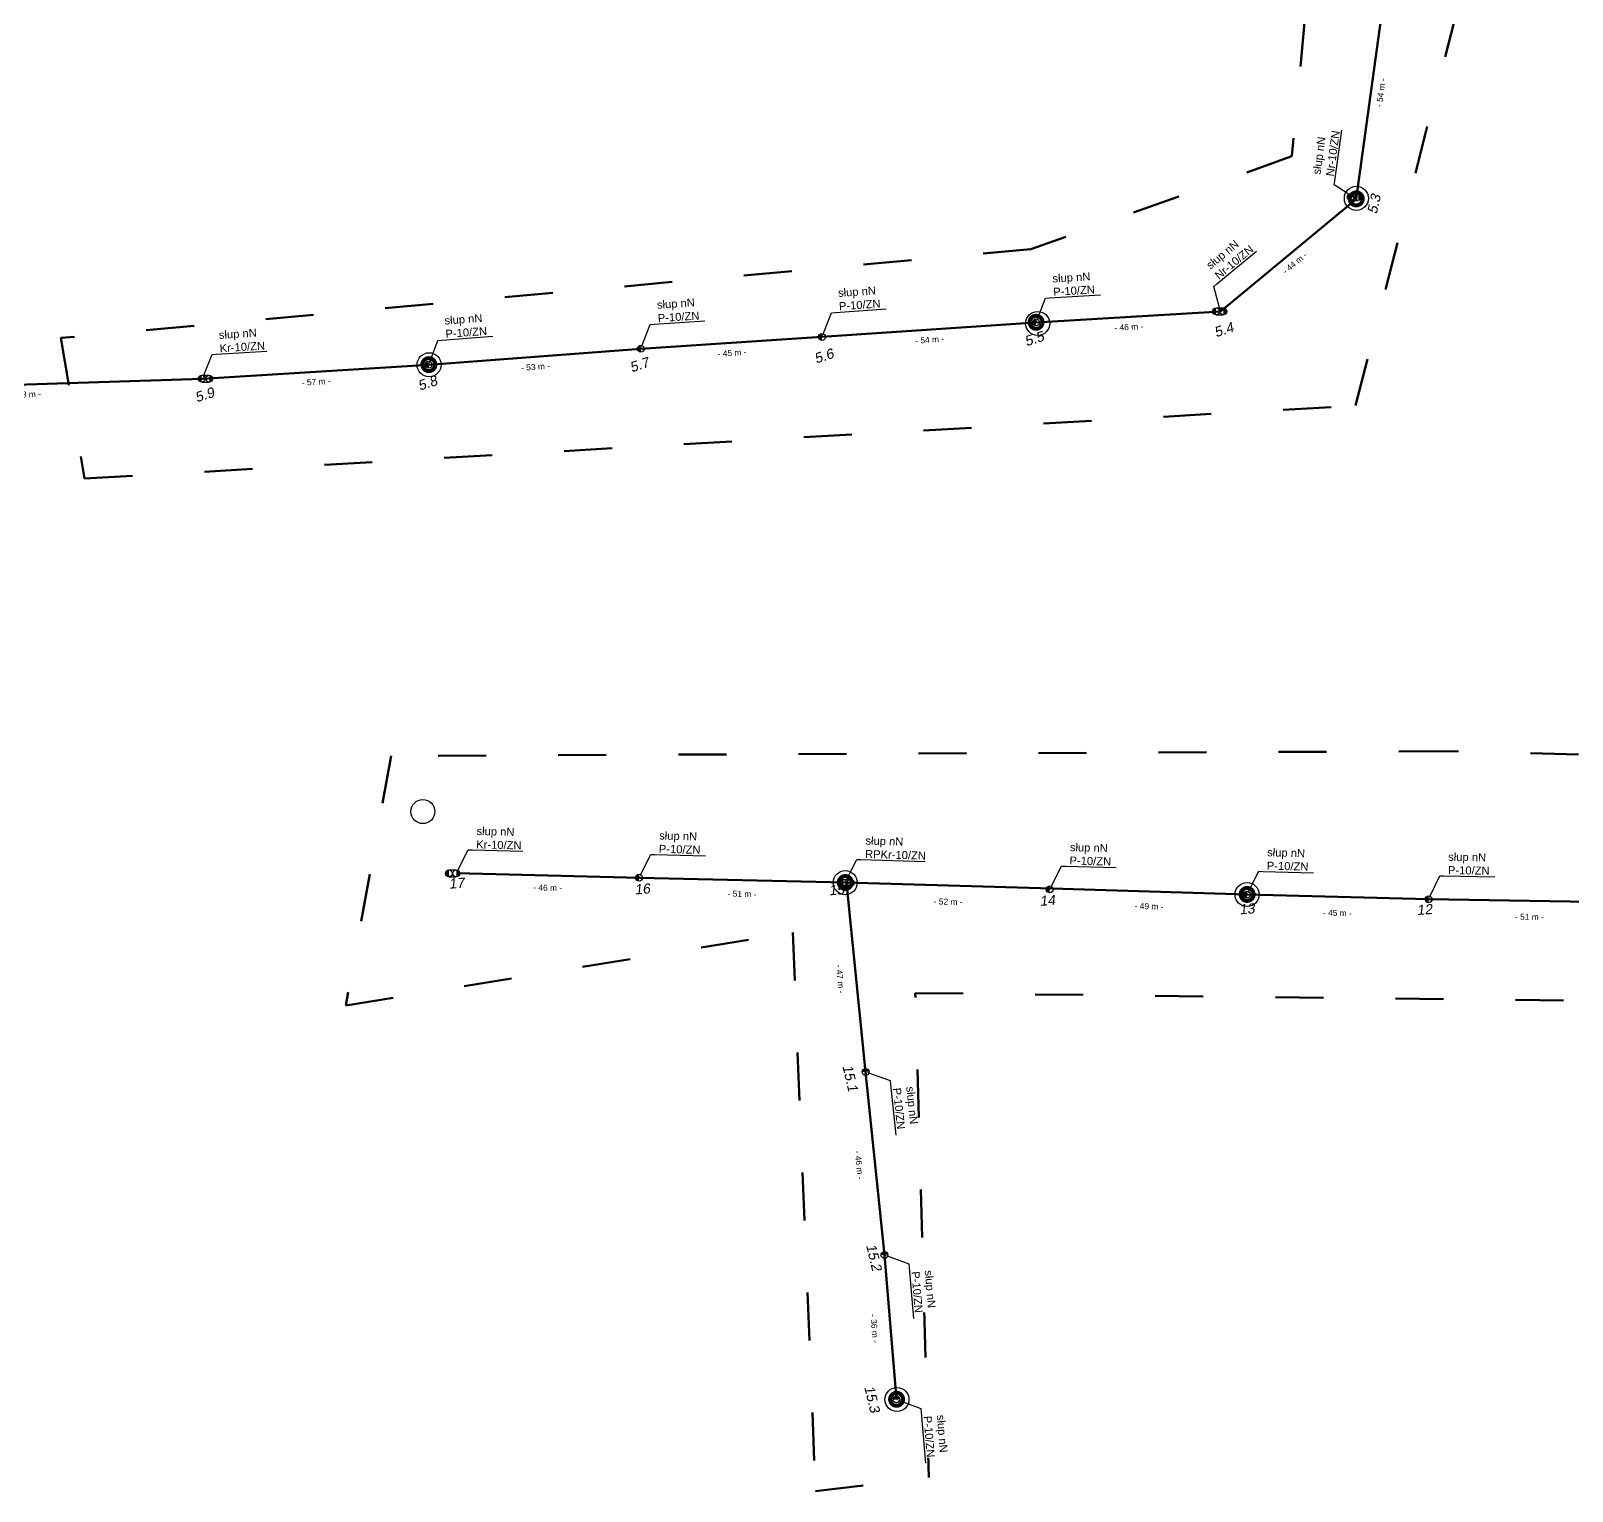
# Model space of a CAD drawing. Header units: metres. Extents: x 5772289 to 7530543, y 5762751 to 5793884.
# Drawn here: x 7526924.7 to 7527309.9, y 5786994.2 to 5787359 of the extents above; entities that cross this region are included whole.
import ezdxf
from ezdxf import colors
from ezdxf.entities.mleader import LeaderData, LeaderLine
from ezdxf.math import Vec2, Vec3

# ---------------------------------------------------------------- set-up
doc = ezdxf.new("R2010")
doc.units = ezdxf.units.M
doc.linetypes.add('GCAD_ISO03W100', pattern=[30, 12, -18])
for name, color, linetype, lineweight in [('!tele', 30, 'Continuous', 50), ('!trafo', 6, 'GCAD_ISO03W100', 50), ('00_Mufa', 3, 'Continuous', 30), ('_numery', 7, 'Continuous', 40)]:
    doc.layers.add(name, color=color, linetype=linetype, lineweight=lineweight)
for name, color, linetype in [('_MM mufy', 3, 'Continuous'), ('_MM opisy', 7, 'Continuous'), ('_MM slupy', 5, 'Continuous'), ('DIM', 7, 'Continuous')]:
    doc.layers.add(name, color=color, linetype=linetype)
doc.styles.get("Standard").update_dxf_attribs({"font": 'arial.ttf'})
doc.dimstyles.new('opis linie', dxfattribs={"dimtxt": 1.5, "dimasz": 0.18, "dimexe": 0.18, "dimexo": 0.0625, "dimgap": 2.5, "dimtad": 4, "dimdec": 0, "dimzin": 0, "dimdsep": 46, "dimtxsty": 'Standard', "dimcen": 0.09, "dimse1": 1, "dimse2": 1, "dimsd1": 1, "dimsd2": 1, "dimclrt": 256, "dimadec": 0, "dimazin": 0, "dimtfac": 1, "dimtdec": 0, "dimtofl": 0, "dimtmove": 0, "dimatfit": 3, "dimfxl": 1, "dimtfill": 1, "dimtolj": 1, "dimtzin": 0, "dimarcsym": 0})

# ---------------------------------------------------------------- blocks, each defined once
blk = doc.blocks.new('ZN')
at = {"layer": '_MM slupy', "transparency": 33554687}
h = blk.add_hatch(color=256, dxfattribs=at)
h.dxf.hatch_style = 1
h.paths.add_polyline_path([(0, -0.86), (0, 0.86, 1)])
at = {"layer": '_MM slupy'}
blk.add_circle((0, 0), 0.857, dxfattribs=at)
blk = doc.blocks.new('*D3195')
at = {"layer": 'DIM', "insert": (7527126.98, 5787122.14), "char_height": 1.5, "attachment_point": 5, "rotation": 275.7484, "bg_fill": 3, "box_fill_scale": 1.1, "bg_fill_color": 9, "bg_fill_true_color": 13158600, "bg_fill_transparency": 0}
blk.add_mtext('\\A1;- 47 m -', dxfattribs=at)
blk = doc.blocks.new('*D3196')
at = {"layer": 'DIM', "insert": (7527131.7, 5787075.66), "char_height": 1.5, "attachment_point": 5, "rotation": 275.8699, "bg_fill": 3, "box_fill_scale": 1.1, "bg_fill_color": 9, "bg_fill_true_color": 13158600, "bg_fill_transparency": 0}
blk.add_mtext('\\A1;- 46 m -', dxfattribs=at)
blk = doc.blocks.new('*D3197')
at = {"layer": 'DIM', "insert": (7527135.54, 5787034.83), "char_height": 1.5, "attachment_point": 5, "rotation": 274.764, "bg_fill": 3, "box_fill_scale": 1.1, "bg_fill_color": 9, "bg_fill_true_color": 13158600, "bg_fill_transparency": 0}
blk.add_mtext('\\A1;- 36 m -', dxfattribs=at)
blk = doc.blocks.new('*D3200')
at = {"layer": 'DIM', "insert": (7527251.22, 5787138.63), "char_height": 1.5, "attachment_point": 5, "rotation": 358.5012, "bg_fill": 3, "box_fill_scale": 1.1, "bg_fill_color": 9, "bg_fill_true_color": 13158600, "bg_fill_transparency": 0}
blk.add_mtext('\\A1;- 45 m -', dxfattribs=at)
blk = doc.blocks.new('*D3201')
at = {"layer": 'DIM', "insert": (7527299.21, 5787137.66), "char_height": 1.5, "attachment_point": 5, "rotation": 359.1397, "bg_fill": 3, "box_fill_scale": 1.1, "bg_fill_color": 9, "bg_fill_true_color": 13158600, "bg_fill_transparency": 0}
blk.add_mtext('\\A1;- 51 m -', dxfattribs=at)
blk = doc.blocks.new('*D3303')
at = {"layer": 'DIM', "insert": (7527262.11, 5787343.59), "char_height": 1.5, "attachment_point": 5, "rotation": 82.1629, "bg_fill": 3, "box_fill_scale": 1.1, "bg_fill_color": 9, "bg_fill_true_color": 13158600, "bg_fill_transparency": 0}
blk.add_mtext('\\A1;- 54 m -', dxfattribs=at)
blk = doc.blocks.new('*D3304')
at = {"layer": 'DIM', "insert": (7527240.56, 5787301.03), "char_height": 1.5, "attachment_point": 5, "rotation": 39.6812, "bg_fill": 3, "box_fill_scale": 1.1, "bg_fill_color": 9, "bg_fill_true_color": 13158600, "bg_fill_transparency": 0}
blk.add_mtext('\\A1;- 44 m -', dxfattribs=at)
blk = doc.blocks.new('*D3305')
at = {"layer": 'DIM', "insert": (7527199.11, 5787285.03), "char_height": 1.5, "attachment_point": 5, "rotation": 3.3508, "bg_fill": 3, "box_fill_scale": 1.1, "bg_fill_color": 9, "bg_fill_true_color": 13158600, "bg_fill_transparency": 0}
blk.add_mtext('\\A1;- 46 m -', dxfattribs=at)
blk = doc.blocks.new('*D3306')
at = {"layer": 'DIM', "insert": (7527149.34, 5787281.86), "char_height": 1.5, "attachment_point": 5, "rotation": 3.898, "bg_fill": 3, "box_fill_scale": 1.1, "bg_fill_color": 9, "bg_fill_true_color": 13158600, "bg_fill_transparency": 0}
blk.add_mtext('\\A1;- 54 m -', dxfattribs=at)
blk = doc.blocks.new('*D3307')
at = {"layer": 'DIM', "insert": (7527099.96, 5787278.56), "char_height": 1.5, "attachment_point": 5, "rotation": 3.7339, "bg_fill": 3, "box_fill_scale": 1.1, "bg_fill_color": 9, "bg_fill_true_color": 13158600, "bg_fill_transparency": 0}
blk.add_mtext('\\A1;- 45 m -', dxfattribs=at)
blk = doc.blocks.new('*D3308')
at = {"layer": 'DIM', "insert": (7527050.85, 5787275.09), "char_height": 1.5, "attachment_point": 5, "rotation": 4.2972, "bg_fill": 3, "box_fill_scale": 1.1, "bg_fill_color": 9, "bg_fill_true_color": 13158600, "bg_fill_transparency": 0}
blk.add_mtext('\\A1;- 53 m -', dxfattribs=at)
blk = doc.blocks.new('*D3309')
at = {"layer": 'DIM', "insert": (7526996.06, 5787271.35), "char_height": 1.5, "attachment_point": 5, "rotation": 3.5436, "bg_fill": 3, "box_fill_scale": 1.1, "bg_fill_color": 9, "bg_fill_true_color": 13158600, "bg_fill_transparency": 0}
blk.add_mtext('\\A1;- 57 m -', dxfattribs=at)
blk = doc.blocks.new('*D3310')
at = {"layer": 'DIM', "insert": (7526923.64, 5787268.19), "char_height": 1.5, "attachment_point": 5, "rotation": 1.8236, "bg_fill": 3, "box_fill_scale": 1.1, "bg_fill_color": 9, "bg_fill_true_color": 13158600, "bg_fill_transparency": 0}
blk.add_mtext('\\A1;- 88 m -', dxfattribs=at)
blk = doc.blocks.new('R')
at = {"layer": '_MM slupy', "transparency": 33554687}
h = blk.add_hatch(color=256, dxfattribs=at)
h.dxf.hatch_style = 1
h.paths.add_polyline_path([(-0.93, -0.86), (-0.93, 0.86, 1)])
h = blk.add_hatch(color=256, dxfattribs=at)
h.dxf.hatch_style = 1
h.paths.add_polyline_path([(0.93, 0.86), (0.93, -0.86, 1)])
at = {"layer": '_MM slupy'}
for points in [[(-0.93, 0.86), (0.93, 0.86)], [(-0.93, -0.86), (0.93, -0.86)]]:
    blk.add_lwpolyline(points, dxfattribs=at)
for centre in [(-0.93, 0), (0.93, 0)]:
    blk.add_circle(centre, 0.857, dxfattribs=at)
blk = doc.blocks.new('*D3423')
at = {"layer": 'DIM', "insert": (7527102.45, 5787143.39), "char_height": 1.5, "attachment_point": 5, "rotation": 358.6913, "bg_fill": 3, "box_fill_scale": 1.1, "bg_fill_color": 9, "bg_fill_true_color": 13158600, "bg_fill_transparency": 0}
blk.add_mtext('\\A1;- 51 m -', dxfattribs=at)
blk = doc.blocks.new('*D3424')
at = {"layer": 'DIM', "insert": (7527053.89, 5787144.93), "char_height": 1.5, "attachment_point": 5, "rotation": 358.5168, "bg_fill": 3, "box_fill_scale": 1.1, "bg_fill_color": 9, "bg_fill_true_color": 13158600, "bg_fill_transparency": 0}
blk.add_mtext('\\A1;- 46 m -', dxfattribs=at)
blk = doc.blocks.new('*D3425')
at = {"layer": 'DIM', "insert": (7527153.96, 5787141.44), "char_height": 1.5, "attachment_point": 5, "rotation": 358.3615, "bg_fill": 3, "box_fill_scale": 1.1, "bg_fill_color": 9, "bg_fill_true_color": 13158600, "bg_fill_transparency": 0}
blk.add_mtext('\\A1;- 52 m -', dxfattribs=at)
blk = doc.blocks.new('*D3426')
at = {"layer": 'DIM', "insert": (7527204.17, 5787140.3), "char_height": 1.5, "attachment_point": 5, "rotation": 358.2467, "bg_fill": 3, "box_fill_scale": 1.1, "bg_fill_color": 9, "bg_fill_true_color": 13158600, "bg_fill_transparency": 0}
blk.add_mtext('\\A1;- 49 m -', dxfattribs=at)
blk = doc.blocks.new('mufa')
at = {"layer": '_MM mufy'}
h = blk.add_hatch(color=256, dxfattribs=at)
h.dxf.hatch_style = 1
h.paths.add_polyline_path([(2.15, 0.12, 1), (-2.1, -0.05, 1)])
h.paths.add_polyline_path([(-1.1, -0.01, -1), (1.15, 0.08, -1)], flags=16)
h.paths.add_polyline_path([(-0.83, 0, -1), (0.88, 0.07, -1)], flags=0)
blk = doc.blocks.new('q')
at = {"layer": '_MM slupy'}
blk.add_blockref('ZN', (0, 0), dxfattribs=at)
at = {"layer": '_MM opisy'}
ml = blk.add_multileader_mtext('Standard', dxfattribs=at)
ml.set_content('\\pxql;słup nN\\PP-10/ZN', color=256)
ml.set_leader_properties()
ml.build(insert=Vec2(0, 0))
ml.multileader.update_dxf_attribs({"has_text_frame": 1, "text_left_attachment_type": 5, "text_right_attachment_type": 5, "dogleg_length": 1, "arrow_head_size": 1})
ctx = ml.context
ctx.base_point, ctx.char_height, ctx.arrow_head_size, ctx.landing_gap_size, ctx.plane_origin = Vec3(3.75, 5.9), 2, 1, 1, Vec3(1.72, -1.42)
ctx.left_attachment, ctx.right_attachment = 5, 5
notes = []
notes.append((ctx, [(0, (1, 1, 0), (2.75, 5.9), (1, 0), 1, [(0, [(0, 0), (2.75, 5.9)], 0, [])])]))
ctx.mtext.insert, ctx.mtext.flow_direction = Vec3(4.75, 11.7), 5
ctx.mtext.has_bg_fill, ctx.mtext.bg_color, ctx.mtext.bg_scale_factor, ctx.mtext.bg_transparency, ctx.mtext.use_window_bg_color = 1, -1023410175, 1, 0, 1
for ctx, leaders in notes:
    for number, flags, end, landing, length, lines in leaders:
        leader = LeaderData()
        leader.index, (leader.has_last_leader_line, leader.has_dogleg_vector, leader.attachment_direction) = number, flags
        leader.last_leader_point, leader.dogleg_vector, leader.dogleg_length = Vec3(end), Vec3(landing), length
        for number, points, colour, breaks in lines:
            line = LeaderLine()
            line.index, line.vertices, line.color, line.breaks = number, Vec3.list(points), colors.encode_raw_color(colour), breaks
            leader.lines.append(line)
        ctx.leaders.append(leader)

msp = doc.modelspace()

# ---------------------------------------------------------------- linework, layer by layer
at = {"layer": '!trafo'}
for points in [[(7527462.39, 5787486.95), (7527047.63, 5787505.52), (7527057.34, 5787536.74), (7527009.92, 5787546.79), (7526989.55, 5787476.47), (7527069.18, 5787472.97), (7527052.86, 5787404.54), (7527069.84, 5787403.38), (7527084.67, 5787460.08), (7527251.53, 5787451.66), (7527239.87, 5787327.7), (7527174.64, 5787304.5), (7526932.21, 5787282.3), (7526938.18, 5787247.18), (7527255.76, 5787265.39), (7527303.72, 5787451.8), (7527331.29, 5787450.01)], [(7527401.42, 5787176.07), (7527278.54, 5787179.07), (7527014.8, 5787177.87), (7527003.41, 5787115.53), (7527115.12, 5787133.72), (7527120.83, 5786994.17), (7527149.1, 5786997.55), (7527145.73, 5787118.64), (7527435.17, 5787115.27)]]:
    msp.add_lwpolyline(points, dxfattribs=at)
at = {"layer": '00_Mufa'}
for centre in [(7527255.96, 5787317.19), (7527176.33, 5787285.92), (7527024.25, 5787275.61), (7527022.71, 5787163.97), (7527128.23, 5787146.21), (7527228.65, 5787143.24), (7527141.17, 5787017.07)]:
    msp.add_circle(centre, 3, dxfattribs=at)

# ---------------------------------------------------------------- next in the draw order: block references
for p, rotation in [((7527175.91, 5787286.19), 3.350795427650235), ((7527077.15, 5787279.59), 3.733944453565265), ((7527122.43, 5787282.55), 3.89804583479095), ((7527024.17, 5787275.61), 4.297218828379191), ((7527228.65, 5787143.24), 358.5011570148588), ((7527274, 5787142.05), 359.1397349265366), ((7527133.34, 5787098.92), 275.8699483118764), ((7527138.04, 5787053.22), 274.7640355533275), ((7527141.05, 5787017.1), 274.7640355533275)]:
    msp.add_blockref('q', p, dxfattribs=dict(rotation=rotation))

# ---------------------------------------------------------------- next in the draw order: linework, layer by layer
at = {"layer": '!tele'}
for points in [[(7526587.23, 5787252.86), (7526632.05, 5787255.94), (7526682.17, 5787258.23), (7526731.71, 5787260.7), (7526782.64, 5787263.27), (7526825.96, 5787265.99), (7526879.48, 5787269.3), (7526967.64, 5787272.11), (7527024.17, 5787275.61), (7527077.15, 5787279.59), (7527122.43, 5787282.55), (7527175.91, 5787286.19), (7527222.01, 5787288.89), (7527255.91, 5787317.02), (7527263.32, 5787370.85), (7527270.47, 5787422.26), (7527277.91, 5787474.38)], [(7527031.1, 5787148.57), (7527076.83, 5787147.38), (7527128.23, 5787146.21), (7527179.91, 5787144.73), (7527228.65, 5787143.24), (7527274, 5787142.05), (7527324.54, 5787141.29), (7527373.25, 5787139.84), (7527425.83, 5787138.16), (7527432.24, 5787179.81), (7527439.08, 5787217.75), (7527453.46, 5787261.21), (7527456.18, 5787284.95), (7527443.17, 5787336.84), (7527442.72, 5787368.08), (7527443.05, 5787398.44), (7527443.22, 5787431.45)], [(7527128.58, 5787146.17), (7527133.34, 5787098.92), (7527138.04, 5787053.22), (7527141.05, 5787017.1)]]:
    msp.add_lwpolyline(points, dxfattribs=at)

# ---------------------------------------------------------------- next in the draw order: block references
at = {"rotation": 358.5011570148588}
for p in [(7527076.73, 5787147.44), (7527179.35, 5787144.52)]:
    msp.add_blockref('q', p, dxfattribs=at)

# ---------------------------------------------------------------- next in the draw order: dimensions: what is measured, and where the dimension line sits
at = {"layer": 'DIM'}
for p1, p2, picture, middle in [((7527263.32, 5787370.85), (7527255.91, 5787317.02), '*D3303', (7527262.11, 5787343.59)), ((7527128.58, 5787146.17), (7527133.34, 5787098.92), '*D3195', (7527126.98, 5787122.14)), ((7527228.65, 5787143.24), (7527274, 5787142.05), '*D3200', (7527251.22, 5787138.63))]:
    dim = msp.add_aligned_dim(p1=p1, p2=p2, distance=-0.75, dimstyle='opis linie', override={"dimpost": '- <> m -'}, dxfattribs=at)
    dim.commit()
    dim.dimension.update_dxf_attribs({"geometry": picture, "text_midpoint": middle})

# ---------------------------------------------------------------- next in the draw order: leaders
at = {"layer": '_MM opisy'}
ml = msp.add_multileader_mtext('Standard', dxfattribs=at)
ml.set_content('\\pxql;słup nN\\PKr-10/ZN', color=256)
ml.set_leader_properties()
ml.build(insert=Vec2(0, 0))
ml.multileader.update_dxf_attribs({"has_text_frame": 1, "text_left_attachment_type": 5, "text_right_attachment_type": 5, "dogleg_length": 1, "arrow_head_size": 1})
ctx = ml.context
ctx.base_point, ctx.char_height, ctx.arrow_head_size, ctx.landing_gap_size, ctx.plane_origin, ctx.plane_x_axis, ctx.plane_y_axis = Vec3(7527035, 5787154.37), 2, 1, 1, Vec3(7527032.79, 5787147.1), Vec3(0.999705, -0.024273), Vec3(0.024273, 0.999705)
ctx.left_attachment, ctx.right_attachment = 5, 5
notes = []
notes.append((ctx, [(0, (1, 1, 0), (7527034, 5787154.4), (0.999705, -0.024273), 1, [(0, [(7527031.1, 5787148.57), (7527034, 5787154.4)], 0, [])])]))
ctx.mtext.insert, ctx.mtext.text_direction, ctx.mtext.flow_direction = Vec3(7527036.14, 5787160.12), Vec3(0.999705, -0.024273), 5
ctx.mtext.has_bg_fill, ctx.mtext.bg_color, ctx.mtext.bg_scale_factor, ctx.mtext.bg_transparency, ctx.mtext.use_window_bg_color = 1, -1023410175, 1, 0, 1
for ctx, leaders in notes:
    for number, flags, end, landing, length, lines in leaders:
        leader = LeaderData()
        leader.index, (leader.has_last_leader_line, leader.has_dogleg_vector, leader.attachment_direction) = number, flags
        leader.last_leader_point, leader.dogleg_vector, leader.dogleg_length = Vec3(end), Vec3(landing), length
        for number, points, colour, breaks in lines:
            line = LeaderLine()
            line.index, line.vertices, line.color, line.breaks = number, Vec3.list(points), colors.encode_raw_color(colour), breaks
            leader.lines.append(line)
        ctx.leaders.append(leader)

# ---------------------------------------------------------------- next in the draw order: block references
msp.add_blockref('R', (7527030.12, 5787148.53))

# ---------------------------------------------------------------- next in the draw order: texts
at = {"layer": '_numery', "oblique": 10}
msp.add_text('5.3', height=2.5, rotation=76.8462, dxfattribs=at).set_placement((7527261.04, 5787313.13))

# ---------------------------------------------------------------- next in the draw order: dimensions: what is measured, and where the dimension line sits
at = {"layer": 'DIM'}
for p1, p2, picture, middle in [((7527255.91, 5787317.02), (7527222.01, 5787288.89), '*D3304', (7527240.56, 5787301.03)), ((7527274, 5787142.05), (7527324.54, 5787141.29), '*D3201', (7527299.21, 5787137.66)), ((7527133.34, 5787098.92), (7527138.04, 5787053.22), '*D3196', (7527131.7, 5787075.66))]:
    dim = msp.add_aligned_dim(p1=p1, p2=p2, distance=-0.75, dimstyle='opis linie', override={"dimpost": '- <> m -'}, dxfattribs=at)
    dim.commit()
    dim.dimension.update_dxf_attribs({"geometry": picture, "text_midpoint": middle})

# ---------------------------------------------------------------- next in the draw order: leaders
at = {"layer": '_MM opisy'}
ml = msp.add_multileader_mtext('Standard', dxfattribs=at)
ml.set_content('\\pxql;słup nN\\PRPKr-10/ZN', color=256)
ml.set_leader_properties()
ml.build(insert=Vec2(0, 0))
ml.multileader.update_dxf_attribs({"has_text_frame": 1, "text_left_attachment_type": 5, "text_right_attachment_type": 5, "dogleg_length": 1, "arrow_head_size": 1})
ctx = ml.context
ctx.base_point, ctx.char_height, ctx.arrow_head_size, ctx.landing_gap_size, ctx.plane_origin, ctx.plane_x_axis, ctx.plane_y_axis = Vec3(7527132.16, 5787151.99), 2, 1, 1, Vec3(7527129.91, 5787144.74), Vec3(0.999563, -0.029565), Vec3(0.029565, 0.999563)
ctx.left_attachment, ctx.right_attachment = 5, 5
notes = []
notes.append((ctx, [(0, (1, 1, 0), (7527131.16, 5787152.02), (0.999563, -0.029565), 1, [(0, [(7527128.23, 5787146.21), (7527131.16, 5787152.02)], 0, [])])]))
ctx.mtext.insert, ctx.mtext.text_direction, ctx.mtext.flow_direction = Vec3(7527133.33, 5787157.73), Vec3(0.999563, -0.029565), 5
ctx.mtext.has_bg_fill, ctx.mtext.bg_color, ctx.mtext.bg_scale_factor, ctx.mtext.bg_transparency, ctx.mtext.use_window_bg_color = 1, -1023410175, 1, 0, 1
for ctx, leaders in notes:
    for number, flags, end, landing, length, lines in leaders:
        leader = LeaderData()
        leader.index, (leader.has_last_leader_line, leader.has_dogleg_vector, leader.attachment_direction) = number, flags
        leader.last_leader_point, leader.dogleg_vector, leader.dogleg_length = Vec3(end), Vec3(landing), length
        for number, points, colour, breaks in lines:
            line = LeaderLine()
            line.index, line.vertices, line.color, line.breaks = number, Vec3.list(points), colors.encode_raw_color(colour), breaks
            leader.lines.append(line)
        ctx.leaders.append(leader)

# ---------------------------------------------------------------- next in the draw order: block references
msp.add_blockref('R', (7527128.67, 5787146.18))

# ---------------------------------------------------------------- next in the draw order: texts
at = {"layer": '_numery', "oblique": 10}
for s, rotation, p in [('12', 4.1366, (7527271.13, 5787138.11)), ('15.1', 283.3827, (7527127.51, 5787100.4))]:
    msp.add_text(s, height=2.5, rotation=rotation, dxfattribs=at).set_placement(p)

# ---------------------------------------------------------------- next in the draw order: dimensions: what is measured, and where the dimension line sits
at = {"layer": 'DIM'}
for p1, p2, picture, middle in [((7527222.01, 5787288.89), (7527175.91, 5787286.19), '*D3305', (7527199.11, 5787285.03)), ((7527138.04, 5787053.22), (7527141.05, 5787017.1), '*D3197', (7527135.54, 5787034.83))]:
    dim = msp.add_aligned_dim(p1=p1, p2=p2, distance=-0.75, dimstyle='opis linie', override={"dimpost": '- <> m -'}, dxfattribs=at)
    dim.commit()
    dim.dimension.update_dxf_attribs({"geometry": picture, "text_midpoint": middle})

# ---------------------------------------------------------------- next in the draw order: leaders
at = {"layer": '_MM opisy'}
ml = msp.add_multileader_mtext('Standard', dxfattribs=at)
ml.set_content('\\pxql;słup nN\\PNr-10/ZN', color=256)
ml.set_leader_properties()
ml.build(insert=Vec2(0, 0))
ml.multileader.update_dxf_attribs({"has_text_frame": 1, "text_left_attachment_type": 5, "text_right_attachment_type": 5, "dogleg_length": 1, "arrow_head_size": 1})
ctx = ml.context
ctx.base_point, ctx.char_height, ctx.arrow_head_size, ctx.landing_gap_size, ctx.plane_origin, ctx.plane_x_axis, ctx.plane_y_axis = Vec3(7527250.58, 5787321.54), 2, 1, 1, Vec3(7527257.55, 5787318.53), Vec3(0.136357, 0.99066), Vec3(-0.99066, 0.136357)
ctx.left_attachment, ctx.right_attachment = 5, 5
notes = []
notes.append((ctx, [(0, (1, 1, 0), (7527250.44, 5787320.55), (0.136357, 0.99066), 1, [(0, [(7527255.91, 5787317.02), (7527250.44, 5787320.55)], 0, [])])]))
ctx.mtext.insert, ctx.mtext.text_direction, ctx.mtext.flow_direction = Vec3(7527245, 5787323.32), Vec3(0.136357, 0.99066), 5
ctx.mtext.has_bg_fill, ctx.mtext.bg_color, ctx.mtext.bg_scale_factor, ctx.mtext.bg_transparency, ctx.mtext.use_window_bg_color = 1, -1023410175, 1, 0, 1
for ctx, leaders in notes:
    for number, flags, end, landing, length, lines in leaders:
        leader = LeaderData()
        leader.index, (leader.has_last_leader_line, leader.has_dogleg_vector, leader.attachment_direction) = number, flags
        leader.last_leader_point, leader.dogleg_vector, leader.dogleg_length = Vec3(end), Vec3(landing), length
        for number, points, colour, breaks in lines:
            line = LeaderLine()
            line.index, line.vertices, line.color, line.breaks = number, Vec3.list(points), colors.encode_raw_color(colour), breaks
            leader.lines.append(line)
        ctx.leaders.append(leader)

# ---------------------------------------------------------------- next in the draw order: block references
at = {"color": 5, "lineweight": 70}
for p in [(7527255.91, 5787317.02), (7527141.05, 5787017.1)]:
    msp.add_blockref('mufa', p, dxfattribs=at)
msp.add_blockref('R', (7527255.51, 5787317.5))

# ---------------------------------------------------------------- next in the draw order: texts
at = {"layer": '_numery', "oblique": 10}
for s, rotation, p in [('5.4', 17.81, (7527220.9, 5787282.45)), ('15.2', 283.3827, (7527133.44, 5787055.61)), ('15.3', 283.3827, (7527132.98, 5787020.21))]:
    msp.add_text(s, height=2.5, rotation=rotation, dxfattribs=at).set_placement(p)

# ---------------------------------------------------------------- next in the draw order: dimensions: what is measured, and where the dimension line sits
at = {"layer": 'DIM'}
for p1, p2, distance, picture, middle in [((7527175.91, 5787286.19), (7527122.43, 5787282.55), -0.75, '*D3306', (7527149.34, 5787281.86)), ((7527076.83, 5787147.38), (7527128.23, 5787146.21), -0.14, '*D3423', (7527102.45, 5787143.39))]:
    dim = msp.add_aligned_dim(p1=p1, p2=p2, distance=distance, dimstyle='opis linie', override={"dimpost": '- <> m -'}, dxfattribs=at)
    dim.commit()
    dim.dimension.update_dxf_attribs({"geometry": picture, "text_midpoint": middle})

# ---------------------------------------------------------------- next in the draw order: leaders
at = {"layer": '_MM opisy'}
ml = msp.add_multileader_mtext('Standard', dxfattribs=at)
ml.set_content('\\pxql;słup nN\\PNr-10/ZN', color=256)
ml.set_leader_properties()
ml.build(insert=Vec2(0, 0))
ml.multileader.update_dxf_attribs({"has_text_frame": 1, "text_left_attachment_type": 5, "text_right_attachment_type": 5, "dogleg_length": 1, "arrow_head_size": 1})
ctx = ml.context
ctx.base_point, ctx.char_height, ctx.arrow_head_size, ctx.landing_gap_size, ctx.plane_origin, ctx.plane_x_axis, ctx.plane_y_axis = Vec3(7527221.13, 5787295.83), 2, 1, 1, Vec3(7527224.24, 5787288.89), Vec3(0.769609, 0.638515), Vec3(-0.638515, 0.769609)
ctx.left_attachment, ctx.right_attachment = 5, 5
notes = []
notes.append((ctx, [(0, (1, 1, 0), (7527220.36, 5787295.19), (0.769609, 0.638515), 1, [(0, [(7527222.01, 5787288.89), (7527220.36, 5787295.19)], 0, [])])]))
ctx.mtext.insert, ctx.mtext.text_direction, ctx.mtext.flow_direction = Vec3(7527218.22, 5787300.91), Vec3(0.769609, 0.638515), 5
ctx.mtext.has_bg_fill, ctx.mtext.bg_color, ctx.mtext.bg_scale_factor, ctx.mtext.bg_transparency, ctx.mtext.use_window_bg_color = 1, -1023410175, 1, 0, 1
for ctx, leaders in notes:
    for number, flags, end, landing, length, lines in leaders:
        leader = LeaderData()
        leader.index, (leader.has_last_leader_line, leader.has_dogleg_vector, leader.attachment_direction) = number, flags
        leader.last_leader_point, leader.dogleg_vector, leader.dogleg_length = Vec3(end), Vec3(landing), length
        for number, points, colour, breaks in lines:
            line = LeaderLine()
            line.index, line.vertices, line.color, line.breaks = number, Vec3.list(points), colors.encode_raw_color(colour), breaks
            leader.lines.append(line)
        ctx.leaders.append(leader)

# ---------------------------------------------------------------- next in the draw order: block references
at = {"color": 5, "lineweight": 70}
msp.add_blockref('mufa', (7527175.91, 5787286.19), dxfattribs=at)
msp.add_blockref('R', (7527221.83, 5787288.94))

# ---------------------------------------------------------------- next in the draw order: texts
at = {"layer": '_numery', "oblique": 10}
msp.add_text('5.5', height=2.5, rotation=17.81, dxfattribs=at).set_placement((7527173.53, 5787280.2))

# ---------------------------------------------------------------- next in the draw order: dimensions: what is measured, and where the dimension line sits
at = {"layer": 'DIM'}
for p1, p2, distance, picture, middle in [((7527122.43, 5787282.55), (7527077.15, 5787279.59), -0.75, '*D3307', (7527099.96, 5787278.56)), ((7527076.83, 5787147.38), (7527031.1, 5787148.57), -0.22, '*D3424', (7527053.89, 5787144.93)), ((7527179.91, 5787144.73), (7527128.23, 5787146.21), 0.77, '*D3425', (7527153.96, 5787141.44))]:
    dim = msp.add_aligned_dim(p1=p1, p2=p2, distance=distance, dimstyle='opis linie', override={"dimpost": '- <> m -'}, dxfattribs=at)
    dim.commit()
    dim.dimension.update_dxf_attribs({"geometry": picture, "text_midpoint": middle})

# ---------------------------------------------------------------- next in the draw order: block references
at = {"color": 5, "lineweight": 70}
msp.add_blockref('mufa', (7527128.23, 5787146.21), dxfattribs=at)

# ---------------------------------------------------------------- next in the draw order: texts
at = {"layer": '_numery', "oblique": 10}
for s, rotation, p in [('5.6', 17.81, (7527120.97, 5787275.89)), ('17', 4.1366, (7527029.26, 5787144.69)), ('16', 4.1366, (7527075.68, 5787143.26)), ('15', 4.1366, (7527124.21, 5787143.03))]:
    msp.add_text(s, height=2.5, rotation=rotation, dxfattribs=at).set_placement(p)

# ---------------------------------------------------------------- next in the draw order: dimensions: what is measured, and where the dimension line sits
at = {"layer": 'DIM'}
for p1, p2, distance, picture, middle in [((7527077.15, 5787279.59), (7527024.17, 5787275.61), -0.75, '*D3308', (7527050.85, 5787275.09)), ((7527179.91, 5787144.73), (7527228.65, 5787143.24), -0.42, '*D3426', (7527204.17, 5787140.3))]:
    dim = msp.add_aligned_dim(p1=p1, p2=p2, distance=distance, dimstyle='opis linie', override={"dimpost": '- <> m -'}, dxfattribs=at)
    dim.commit()
    dim.dimension.update_dxf_attribs({"geometry": picture, "text_midpoint": middle})

# ---------------------------------------------------------------- next in the draw order: block references
at = {"color": 5, "lineweight": 70}
msp.add_blockref('mufa', (7527228.65, 5787143.24), dxfattribs=at)

# ---------------------------------------------------------------- next in the draw order: texts
at = {"layer": '_numery', "oblique": 10}
for s, rotation, p in [('5.7', 17.81, (7527074.88, 5787273.69)), ('14', 4.1366, (7527176.92, 5787140.4)), ('13', 4.1366, (7527226.77, 5787138.28))]:
    msp.add_text(s, height=2.5, rotation=rotation, dxfattribs=at).set_placement(p)

# ---------------------------------------------------------------- next in the draw order: dimensions: what is measured, and where the dimension line sits
at = {"layer": 'DIM'}
dim = msp.add_aligned_dim(p1=(7527024.17, 5787275.61), p2=(7526967.64, 5787272.11), distance=-0.75, dimstyle='opis linie', override={"dimpost": '- <> m -'}, dxfattribs=at)
dim.commit()
dim.dimension.update_dxf_attribs({"geometry": '*D3309', "text_midpoint": (7526996.06, 5787271.35)})

# ---------------------------------------------------------------- next in the draw order: block references
at = {"color": 5, "lineweight": 70}
msp.add_blockref('mufa', (7527024.17, 5787275.61), dxfattribs=at)

# ---------------------------------------------------------------- next in the draw order: texts
at = {"layer": '_numery', "oblique": 10}
msp.add_text('5.8', height=2.5, rotation=17.81, dxfattribs=at).set_placement((7527021.92, 5787269.12))

# ---------------------------------------------------------------- next in the draw order: dimensions: what is measured, and where the dimension line sits
at = {"layer": 'DIM'}
dim = msp.add_aligned_dim(p1=(7526967.64, 5787272.11), p2=(7526879.48, 5787269.3), distance=-0.75, dimstyle='opis linie', override={"dimpost": '- <> m -'}, dxfattribs=at)
dim.commit()
dim.dimension.update_dxf_attribs({"geometry": '*D3310', "text_midpoint": (7526923.64, 5787268.19)})

# ---------------------------------------------------------------- next in the draw order: texts
at = {"layer": '_numery', "oblique": 10}
msp.add_text('5.9', height=2.5, rotation=17.81, dxfattribs=at).set_placement((7526966.22, 5787266.19))

# ---------------------------------------------------------------- next in the draw order: leaders
at = {"layer": '_MM opisy'}
ml = msp.add_multileader_mtext('Standard', dxfattribs=at)
ml.set_content('\\pxql;słup nN\\PKr-10/ZN', color=256)
ml.set_leader_properties()
ml.build(insert=Vec2(0, 0))
ml.multileader.update_dxf_attribs({"has_text_frame": 1, "text_left_attachment_type": 5, "text_right_attachment_type": 5, "dogleg_length": 1, "arrow_head_size": 1})
ctx = ml.context
ctx.base_point, ctx.char_height, ctx.arrow_head_size, ctx.landing_gap_size, ctx.plane_origin, ctx.plane_x_axis, ctx.plane_y_axis = Vec3(7526971.02, 5787278.23), 2, 1, 1, Vec3(7526969.44, 5787270.8), Vec3(0.998088, 0.061809), Vec3(-0.061809, 0.998088)
ctx.left_attachment, ctx.right_attachment = 5, 5
notes = []
notes.append((ctx, [(0, (1, 1, 0), (7526970.02, 5787278.17), (0.998088, 0.061809), 1, [(0, [(7526967.64, 5787272.11), (7526970.02, 5787278.17)], 0, [])])]))
ctx.mtext.insert, ctx.mtext.text_direction, ctx.mtext.flow_direction = Vec3(7526971.66, 5787284.05), Vec3(0.998088, 0.061809), 5
ctx.mtext.has_bg_fill, ctx.mtext.bg_color, ctx.mtext.bg_scale_factor, ctx.mtext.bg_transparency, ctx.mtext.use_window_bg_color = 1, -1023410175, 1, 0, 1
for ctx, leaders in notes:
    for number, flags, end, landing, length, lines in leaders:
        leader = LeaderData()
        leader.index, (leader.has_last_leader_line, leader.has_dogleg_vector, leader.attachment_direction) = number, flags
        leader.last_leader_point, leader.dogleg_vector, leader.dogleg_length = Vec3(end), Vec3(landing), length
        for number, points, colour, breaks in lines:
            line = LeaderLine()
            line.index, line.vertices, line.color, line.breaks = number, Vec3.list(points), colors.encode_raw_color(colour), breaks
            leader.lines.append(line)
        ctx.leaders.append(leader)

# ---------------------------------------------------------------- next in the draw order: block references
msp.add_blockref('R', (7526968.38, 5787272.14))

doc.saveas('drawing.dxf')
